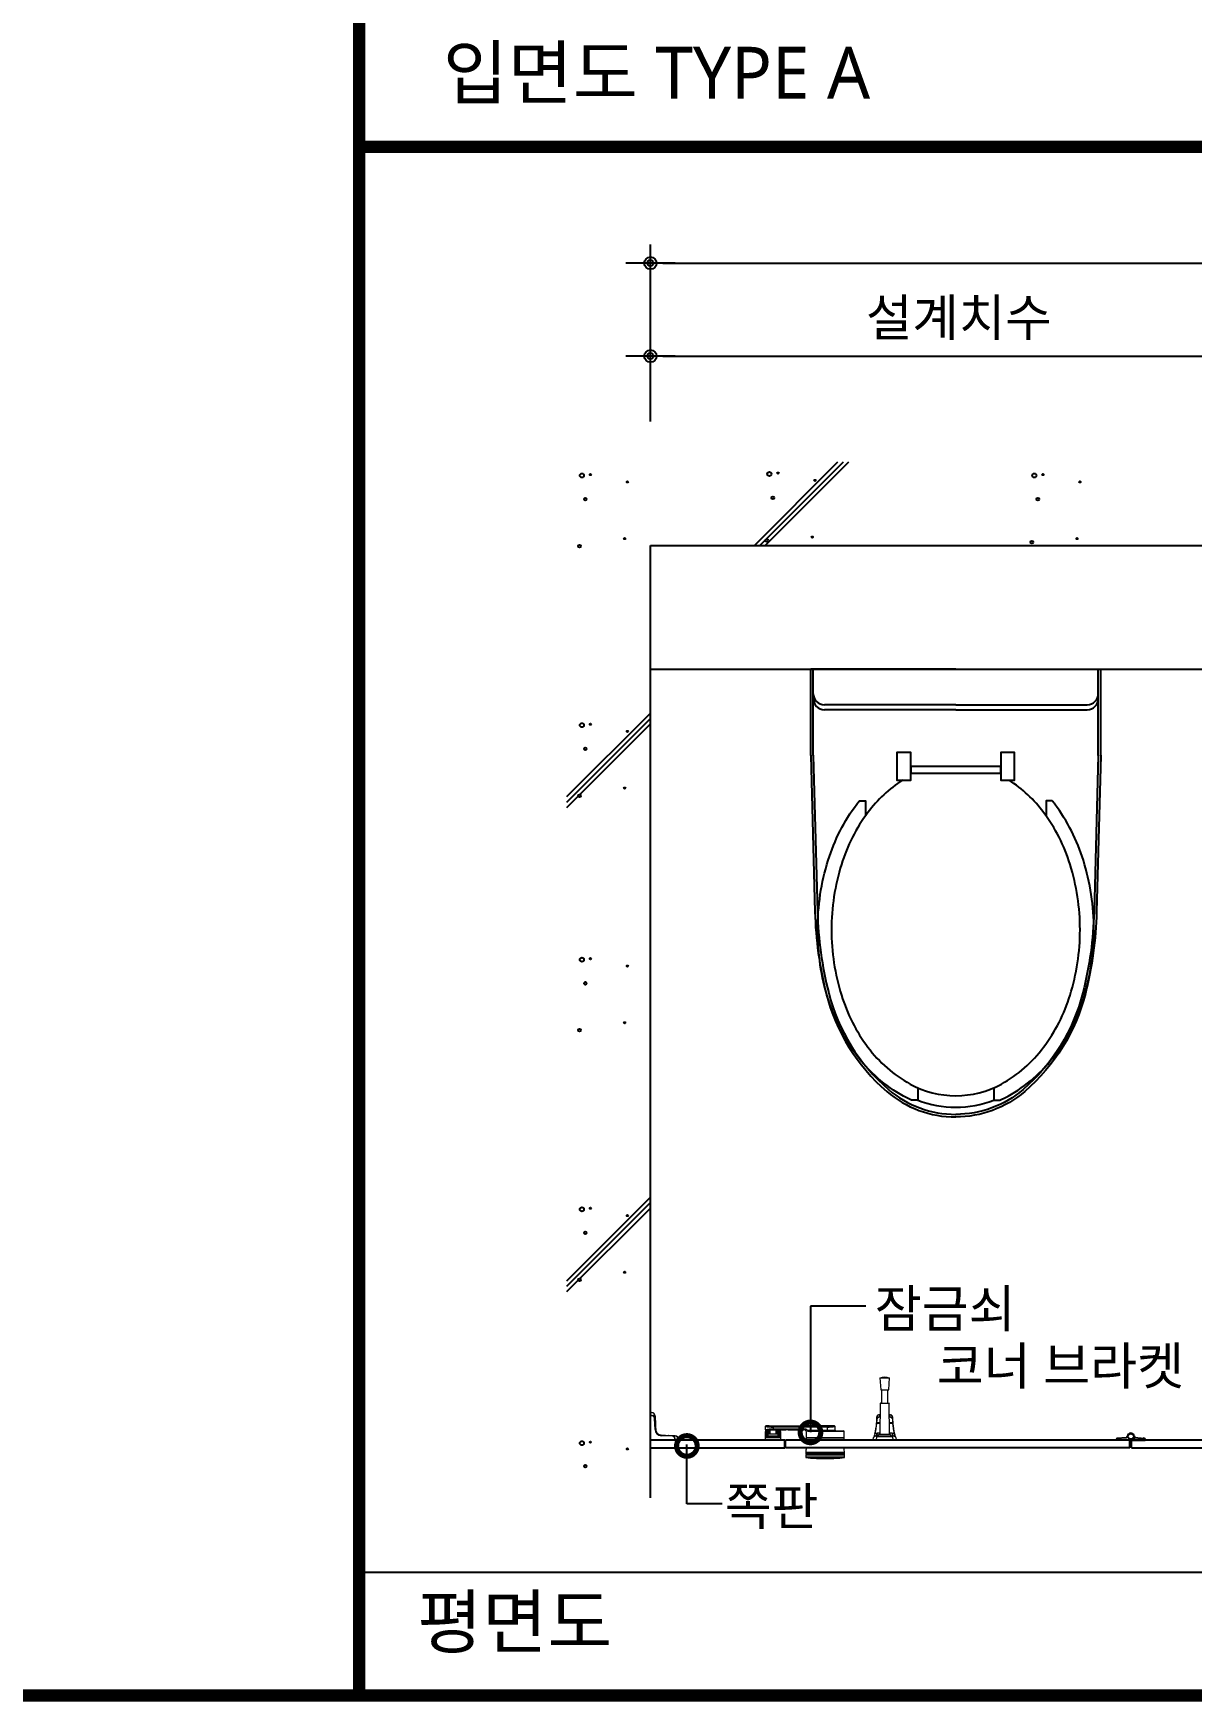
# Model space of a CAD drawing. Extents: x -256 to 8104, y -176 to 5714.
# Drawn here: x 2220 to 3159, y 2764 to 4116 of the extents above; entities that cross this region are included whole.
import ezdxf
from ezdxf.enums import TextEntityAlignment as Align

# ---------------------------------------------------------------- set-up
doc = ezdxf.new("R2010")
doc.units = 0
doc.header["$LTSCALE"] = 30
doc.layers.get('0').update_dxf_attribs({"linetype": 'CONTINUOUS'})
doc.layers.get('DEFPOINTS').update_dxf_attribs({"linetype": 'CONTINUOUS'})
for name, color, linetype in [('0_toilet', 6, 'CONTINUOUS'), ('DIM', 7, 'CONTINUOUS'), ('HAT', 8, 'CONTINUOUS'), ('TIT', 3, 'CONTINUOUS'), ('경첩', 4, 'CONTINUOUS'), ('문자', 3, 'CONTINUOUS'), ('부자재', 4, 'CONTINUOUS'), ('옷걸이', 4, 'CONTINUOUS'), ('잠금쇠(회전형)', 4, 'CONTINUOUS'), ('치수', 1, 'CONTINUOUS'), ('해치', 8, 'CONTINUOUS')]:
    doc.layers.add(name, color=color, linetype=linetype)
doc.styles.add('돋움', font='malgun.ttf')
doc.dimstyles.new('10', dxfattribs={"dimscale": 10, "dimtxt": 3, "dimasz": 1, "dimexe": 1.5, "dimexo": 2, "dimgap": 1, "dimtad": 1, "dimdec": 0, "dimlunit": 6, "dimtxsty": '돋움', "dimblk": 'DIMDOT', "dimcen": -1, "dimdle": 1.5, "dimclrt": 3, "dimazin": 3, "dimtfac": 1, "dimtdec": 0, "dimtix": 1, "dimtmove": 2, "dimatfit": 3, "dimldrblk": 'DIMDOT', "dimarcsym": 0})

# ---------------------------------------------------------------- blocks, each defined once
blk = doc.blocks.new('_DOTSMALL')
at = {"color": 0, "linetype": 'ByBlock', "const_width": 0.5}
blk.add_lwpolyline([(-0.0625, 0, 1), (0.0625, 0, 1)], format="xyb", close=True, dxfattribs=at)
blk = doc.blocks.new('A$C63EC304E')
at = {"layer": '치수', "color": 1, "xscale": 2.5, "yscale": 2.5, "zscale": 2.5, "rotation": 234.3098741996962}
blk.add_blockref('_DOTSMALL', (0.31, 0.31), dxfattribs=at)
blk = doc.blocks.new('A$C2BC9653E')
at = {"layer": '치수', "xscale": 0.3333333333333333, "yscale": 0.3333333333333333, "zscale": 0.3333333333333333}
blk.add_blockref('A$C63EC304E', (0, 0), dxfattribs=at)
blk = doc.blocks.new('A$C7FC71301')
at = {"layer": '치수', "rotation": 180}
blk.add_blockref('A$C2BC9653E', (0.208, 0.208), dxfattribs=at)
blk = doc.blocks.new('A$C4A20372B')
at = {"layer": '치수'}
blk.add_blockref('A$C7FC71301', (0, 0), dxfattribs=at)
blk = doc.blocks.new('A$C566469F5')
at = {"layer": '치수'}
blk.add_blockref('A$C4A20372B', (0, 0), dxfattribs=at)
blk = doc.blocks.new('A$C7E317CD4')
at = {"layer": '해치', "xscale": 2, "yscale": 2, "zscale": 2}
blk.add_blockref('A$C566469F5', (0, 0), dxfattribs=at)
blk = doc.blocks.new('A$C601D7F27')
at = {"layer": '치수'}
blk.add_blockref('A$C7E317CD4', (0, 0), dxfattribs=at)
blk = doc.blocks.new('A$C38802C08')
at = {"layer": '치수'}
blk.add_blockref('A$C601D7F27', (0, 0), dxfattribs=at)
blk = doc.blocks.new('DIMDOT')
at = {"linetype": 'Continuous'}
blk.add_line((-2, 0), (2, 0), dxfattribs=at)
for radius in [0.5, 0.25]:
    blk.add_circle((0, 0), radius, dxfattribs=at)
blk = doc.blocks.new('*D1076')
at = {"layer": 'DEFPOINTS', "color": 0}
for p in [(202541.7, -2894.3), (201041.7, -3042.7), (202541.7, -3042.7)]:
    blk.add_point(p, dxfattribs=at)
at = {"layer": 'DIM', "color": 0, "lineweight": -2, "ltscale": 10}
for p, q in [((201041.7, -3022.7), (201041.7, -2879.3)), ((202541.7, -3022.7), (202541.7, -2879.3)), ((201051.7, -2894.3), (202531.7, -2894.3))]:
    blk.add_line(p, q, dxfattribs=at)
at = {"layer": 'DIM', "color": 0, "lineweight": -2, "xscale": 10, "yscale": 10, "zscale": 10, "rotation": 180}
blk.add_blockref('DIMDOT', (201041.7, -2894.3), dxfattribs=at)
at = {"layer": 'DIM', "color": 0, "lineweight": -2, "xscale": 10, "yscale": 10, "zscale": 10}
blk.add_blockref('DIMDOT', (202541.7, -2894.3), dxfattribs=at)
at = {"layer": 'DIM', "color": 3, "insert": (201791.7, -2864.6), "char_height": 30, "attachment_point": 5, "style": '돋움'}
blk.add_mtext('설계치수', dxfattribs=at)
blk = doc.blocks.new('*D1078')
at = {"layer": 'DEFPOINTS', "color": 0}
for p in [(201541.7, -2969.6), (201041.7, -3042.7), (201541.7, -3042.7)]:
    blk.add_point(p, dxfattribs=at)
at = {"layer": 'DIM', "color": 0, "lineweight": -2, "ltscale": 10}
for p, q in [((201041.7, -3022.7), (201041.7, -2954.6)), ((201541.7, -3022.7), (201541.7, -2954.6)), ((201051.7, -2969.6), (201531.7, -2969.6))]:
    blk.add_line(p, q, dxfattribs=at)
at = {"layer": 'DIM', "color": 0, "lineweight": -2, "xscale": 10, "yscale": 10, "zscale": 10, "rotation": 180}
blk.add_blockref('DIMDOT', (201041.7, -2969.6), dxfattribs=at)
at = {"layer": 'DIM', "color": 0, "lineweight": -2, "xscale": 10, "yscale": 10, "zscale": 10}
blk.add_blockref('DIMDOT', (201541.7, -2969.6), dxfattribs=at)
at = {"layer": 'DIM', "color": 3, "insert": (201291.7, -2940), "char_height": 30, "attachment_point": 5, "style": '돋움'}
blk.add_mtext('설계치수', dxfattribs=at)
blk = doc.blocks.new('A$C10E41893')
at = {"layer": '부자재'}
for p, q in [((6.5, 0), (6.5, 196)), ((123.3, 196), (6.5, 196)), ((123.3, 192.5), (6.5, 192.5)), ((54.8, 0), (54.8, 177.5)), ((61.4, 0), (61.4, 177.5)), ((6.5, 0), (6.5, -196)), ((54.8, 0), (54.8, -177.5)), ((61.4, 0), (61.4, -177.5)), ((123.3, -192.5), (6.5, -192.5)), ((123.3, -196), (6.5, -196))]:
    blk.add_line(p, q, dxfattribs=at)
for points in [[(122.7, 196, -0.012538), (123.3, 196), (334.6, 190.3, -0.055395), (444.7, 175.1, -0.154276), (576.9, 93.3, -0.179504), (611.5, 0, -0.179504)], [(122.8, 192.5, -0.012538), (123.2, 192.5), (334.5, 186.8, -0.055395), (443.8, 171.7, -0.154276), (574.3, 91, -0.179504), (608, 0, -0.179504)], [(572, 51.4), (588.8, 51.4), (588.8, 59.6, 0.021185), (583.3, 70.7, 0.106084), (528.4, 133.7, 0.085733), (452.6, 172.4, 0.075373), (358.7, 186.6, 0.075373), (264.8, 172.4, 0.085733), (189, 133.7, 0.007337), (184.4, 130.1), (184.4, 122), (204.7, 122)], [(156.7, -72, 0.089162), (200.2, -118.7, 0.085733), (270.3, -154.5, 0.075373), (358.7, -167.9, 0.075373), (447.1, -154.5, 0.085733), (517.2, -118.7, 0.106084), (567, -61.6, 0.126931), (582.8, 0, 0.126931), (567, 61.6, 0.106084), (517.2, 118.7, 0.085733), (447.1, 154.5, 0.075373), (358.7, 167.9, 0.075373), (270.3, 154.5, 0.085733), (200.2, 118.7, 0.089162), (156.7, 72)], [(588.8, -51.4, 0.090214), (598.2, 0, 0.090214), (588.8, 51.4, 0.106084)], [(122.7, -196, 0.012538), (123.3, -196), (334.6, -190.3, 0.055395), (444.7, -175.1, 0.154276), (576.9, -93.3, 0.179504), (611.5, 0, 0.179504)], [(122.8, -192.5, 0.012538), (123.2, -192.5), (334.5, -186.8, 0.055395), (443.8, -171.7, 0.154276), (574.3, -91, 0.179504), (608, 0, 0.179504)], [(572, -51.4), (588.8, -51.4), (588.8, -59.6, -0.021185), (583.3, -70.7, -0.106084), (528.4, -133.7, -0.085733), (452.6, -172.4, -0.075373), (358.7, -186.6, -0.075373), (264.8, -172.4, -0.085733), (189, -133.7, -0.007337), (184.4, -130.1), (184.4, -122), (204.7, -122)]]:
    blk.add_lwpolyline(points, format="xyb", dxfattribs=at)
blk.add_lwpolyline([(138, -60.8), (119.3, -60.8), (119.3, -79.5), (156.7, -79.5), (156.7, -60.8), (138, -60.8), (147.3, -60.8), (147.3, 60.8), (138, 60.8), (156.7, 60.8), (156.7, 79.5), (119.3, 79.5), (119.3, 60.8), (138, 60.8), (138, -60.8), (119.3, -60.8)], dxfattribs=at)
for centre, start, end in [((39.8, 177.5), 0, 90), ((46.4, 177.5), 0, 90), ((39.8, -177.5), 270, 0), ((46.4, -177.5), 270, 0)]:
    blk.add_arc(centre, 15, start, end, dxfattribs=at)
blk = doc.blocks.new('AURA_40', base_point=(198321.5, -6824.2))
for p, q in [((201041.7, -3894.9), (201041.7, -3123.2)), ((201041.7, -3123.2), (202541.7, -3123.2)), ((201041.7, -3223.2), (202541.7, -3223.2))]:
    blk.add_line(p, q)
at = {"color": 8}
blk.add_line((200805.6, -3955), (202768.2, -3955), dxfattribs=at)
at = {"color": 8, "const_width": 10}
for points in [[(200805.6, -4055), (200805.6, -1285.8)], [(200805.6, -2800.1), (204153.5, -2800.1)], [(198368.9, -4055), (204153.5, -4055)]]:
    blk.add_lwpolyline(points, dxfattribs=at)
at = {"layer": '0_toilet'}
for p, q in [((201150.6, -3848.2), (201041.7, -3848.2)), ((201150.6, -3854.2), (201150.6, -3848.2)), ((201430.2, -3848.2), (201151.3, -3848.2)), ((201151.3, -3854.2), (201151.3, -3848.2)), ((201430.2, -3854.2), (201430.2, -3848.2)), ((201655.6, -3848.2), (201431.7, -3848.2)), ((201431.7, -3854.2), (201431.7, -3848.2)), ((201041.7, -3854.2), (201150.6, -3854.2)), ((201430.2, -3854.2), (201151.3, -3854.2)), ((201431.7, -3854.2), (201655.6, -3854.2))]:
    blk.add_line(p, q, dxfattribs=at)
at = {"layer": '경첩', "color": 4, "linetype": 'Continuous', "lineweight": 15}
for p, q in [((201041.7, -3825.7), (201042.9, -3825.7)), ((201041.7, -3825.9), (201041.7, -3825.7)), ((201042.9, -3825.9), (201042.9, -3825.7)), ((201041.7, -3828.1), (201041.7, -3825.9)), ((201042.9, -3825.9), (201041.7, -3825.9)), ((201043, -3828.1), (201041.7, -3828.1)), ((201041.7, -3828.2), (201043, -3828.2)), ((201041.7, -3828.4), (201041.7, -3828.2)), ((201043, -3828.4), (201041.7, -3828.4)), ((201041.7, -3828.4), (201041.7, -3846.7)), ((201043, -3828.2), (201043, -3828.1)), ((201043, -3828.2), (201043, -3828.4)), ((201045, -3829.4), (201045, -3827.9)), ((201045.5, -3839.4), (201045.1, -3830.4)), ((201045.2, -3827.9), (201045.3, -3830.4)), ((201045.4, -3828.4), (201045.2, -3828.6)), ((201045.5, -3829), (201045.3, -3829.3)), ((201045.3, -3830.4), (201045.7, -3839.4)), ((201045.6, -3831.7), (201045.4, -3832)), ((201045.7, -3832.4), (201045.4, -3832.6)), ((201045.7, -3832.7), (201045.4, -3833)), ((201045.5, -3829), (201045.6, -3831.7)), ((201045.7, -3833.4), (201045.5, -3833.6)), ((201045.7, -3833.7), (201045.5, -3834)), ((201045.9, -3836.6), (201045.6, -3836.8)), ((201045.9, -3836.6), (201045.6, -3836.9)), ((201045.9, -3837), (201045.6, -3837.3)), ((201045.7, -3832.7), (201045.7, -3833.4)), ((201045.7, -3833.7), (201045.9, -3836.6)), ((201045.9, -3837.3), (201045.7, -3837.5)), ((201045.9, -3838.2), (201045.7, -3838.4)), ((201045.9, -3838.3), (201045.7, -3838.5)), ((201046, -3838.6), (201045.7, -3838.9)), ((201046, -3838.7), (201045.7, -3839)), ((201045.9, -3836.6), (201045.9, -3837)), ((201045.9, -3837.3), (201045.9, -3838.2)), ((201045.9, -3838.2), (201045.9, -3838.3)), ((201045.9, -3838.3), (201046, -3838.6)), ((201046, -3838.6), (201046, -3838.7)), ((201046, -3838.7), (201046, -3839.4)), ((201043.2, -3848.2), (201061.5, -3848.2)), ((201046, -3839.6), (201045.8, -3839.9)), ((201046, -3839.9), (201045.8, -3840.1)), ((201045.9, -3840.5), (201046.1, -3840.2)), ((201046.1, -3840.2), (201045.9, -3840.4)), ((201046.3, -3840.8), (201046.1, -3841)), ((201046.4, -3841.2), (201046.2, -3841.4)), ((201046.5, -3841.4), (201046.4, -3841.6)), ((201046.8, -3841.8), (201046.6, -3842)), ((201047, -3842), (201046.8, -3842.2)), ((201048.1, -3843.1), (201047.9, -3843.3)), ((201048.3, -3843.2), (201048.1, -3843.4)), ((201048.7, -3843.5), (201048.5, -3843.7)), ((201049, -3843.6), (201048.8, -3843.8)), ((201049.5, -3843.7), (201049.3, -3843.9)), ((201050.8, -3843.9), (201050.5, -3844.2)), ((201050.5, -3843.9), (201050.8, -3843.9)), ((201050.5, -3844.2), (201059.5, -3844.6)), ((201059.5, -3844.8), (201050.5, -3844.4)), ((201050.8, -3843.9), (201052.1, -3844)), ((201052.1, -3844), (201051.9, -3844.2)), ((201052.8, -3844), (201052.5, -3844.2)), ((201053.1, -3844), (201052.9, -3844.3)), ((201053.8, -3844.1), (201053.6, -3844.3)), ((201053.8, -3844.1), (201056.5, -3844.2)), ((201056.5, -3844.2), (201056.3, -3844.4)), ((201057.2, -3844.2), (201056.9, -3844.5)), ((201057.5, -3844.2), (201057.3, -3844.5)), ((201058.2, -3844.3), (201057.9, -3844.5)), ((201058.2, -3844.3), (201061.4, -3844.4)), ((201059.5, -3844.6), (201062, -3844.7)), ((201062, -3844.9), (201060.5, -3844.9)), ((201061.5, -3844.5), (201061.3, -3844.7)), ((201061.5, -3844.5), (201061.4, -3844.4)), ((201061.5, -3848.2), (201061.5, -3846.9)), ((201061.7, -3846.9), (201061.5, -3846.9)), ((201061.7, -3848.2), (201061.5, -3848.2)), ((201061.8, -3846.9), (201061.7, -3846.9)), ((201061.7, -3846.9), (201061.7, -3848.2)), ((201061.8, -3848.2), (201061.8, -3846.9)), ((201064, -3848.2), (201061.8, -3848.2)), ((201064, -3848.2), (201064, -3847)), ((201064, -3847), (201064.2, -3847)), ((201064.2, -3848.2), (201064, -3848.2)), ((201064.2, -3847), (201064.2, -3848.2))]:
    blk.add_line(p, q, dxfattribs=at)
at = {"layer": '경첩', "color": 4, "linetype": 'Continuous', "lineweight": 15, "flags": 128}
for points in [[(201045, -3827.9), (201045, -3827.9), (201045, -3827.9), (201045.1, -3827.9), (201045.1, -3827.9), (201045.2, -3827.9), (201045.2, -3827.9), (201045.2, -3827.9), (201045.2, -3827.9)], [(201045.3, -3830.4), (201045.3, -3830.4), (201045.3, -3830.4), (201045.3, -3830.4), (201045.2, -3830.4), (201045.2, -3830.4), (201045.2, -3830.4), (201045.1, -3830.4), (201045.1, -3830.4)], [(201045.5, -3828.5), (201045.5, -3828.5), (201045.4, -3828.5), (201045.4, -3828.5), (201045.4, -3828.4), (201045.4, -3828.4), (201045.4, -3828.4), (201045.4, -3828.4), (201045.4, -3828.4)], [(201045.5, -3828.5), (201045.5, -3828.6), (201045.5, -3828.7), (201045.5, -3828.9), (201045.5, -3829)], [(201045.6, -3831.7), (201045.6, -3831.8), (201045.6, -3832), (201045.6, -3832.1), (201045.7, -3832.2), (201045.7, -3832.3), (201045.7, -3832.3), (201045.7, -3832.4), (201045.7, -3832.4)], [(201045.9, -3836.6), (201045.9, -3836.6), (201045.9, -3836.6)], [(201045.9, -3837), (201045.9, -3837.1), (201045.9, -3837.2), (201045.9, -3837.3)], [(201045.7, -3839.4), (201045.7, -3839.4), (201045.7, -3839.4), (201045.7, -3839.4), (201045.7, -3839.4), (201045.6, -3839.4), (201045.6, -3839.4), (201045.5, -3839.4), (201045.5, -3839.4)], [(201046, -3839.6), (201046, -3839.8), (201046, -3839.9)], [(201046.1, -3840.2), (201046.1, -3840.2), (201046.1, -3840.2)], [(201050.5, -3844.2), (201050.5, -3844.2), (201050.5, -3844.2), (201050.5, -3844.2), (201050.5, -3844.2), (201050.5, -3844.3), (201050.5, -3844.3), (201050.5, -3844.4), (201050.5, -3844.4)], [(201052.1, -3844), (201052.2, -3844), (201052.4, -3844), (201052.5, -3844), (201052.6, -3844), (201052.7, -3844), (201052.7, -3844), (201052.8, -3844), (201052.8, -3844)], [(201053.1, -3844), (201053.1, -3844), (201053.2, -3844), (201053.2, -3844), (201053.3, -3844), (201053.4, -3844), (201053.5, -3844), (201053.7, -3844.1), (201053.8, -3844.1)], [(201056.5, -3844.2), (201056.6, -3844.2), (201056.7, -3844.2), (201056.8, -3844.2), (201056.9, -3844.2), (201057, -3844.2), (201057.1, -3844.2), (201057.1, -3844.2), (201057.2, -3844.2), (201057.2, -3844.2)], [(201057.5, -3844.2), (201057.5, -3844.2), (201057.6, -3844.2), (201057.6, -3844.2), (201057.7, -3844.2), (201057.8, -3844.2), (201057.9, -3844.3), (201058.1, -3844.3), (201058.2, -3844.3)], [(201059.5, -3844.6), (201059.5, -3844.6), (201059.5, -3844.6), (201059.5, -3844.6), (201059.5, -3844.6), (201059.5, -3844.7), (201059.5, -3844.7), (201059.5, -3844.8), (201059.5, -3844.8)], [(201062, -3844.9), (201062, -3844.9), (201062, -3844.8), (201062, -3844.8), (201062, -3844.8), (201062, -3844.7), (201062, -3844.7), (201062, -3844.7), (201062, -3844.7)]]:
    blk.add_lwpolyline(points, dxfattribs=at)
at = {"layer": '경첩', "color": 4, "linetype": 'Continuous', "lineweight": 15}
for centre, radius, start, end in [((201042.9, -3828), 2.35, 2.6983, 90), ((201042.9, -3828), 2.1, 2.6983, 90), ((201043, -3830.5), 2.35, 2.6983, 90), ((201043, -3830.5), 2.1, 2.6983, 90), ((201043.2, -3846.7), 1.5, 180, 270), ((201050.7, -3839.2), 5.25, 182.6983, 267.3017), ((201050.7, -3839.2), 5, 182.6983, 267.3017), ((201050.7, -3839.2), 4.75, 182.6983, 185.9088), ((201050.7, -3839.2), 4.75, 188.6056, 193.1623), ((201050.7, -3839.2), 4.75, 193.2431, 199.766), ((201050.7, -3839.2), 4.75, 199.766, 204.9948), ((201050.7, -3839.2), 4.75, 208.1736, 214.3849), ((201050.7, -3839.2), 4.75, 214.3855, 217.4388), ((201050.7, -3839.2), 4.75, 217.4392, 235.6151), ((201050.7, -3839.2), 4.75, 235.6142, 238.7009), ((201050.7, -3839.2), 4.75, 238.7002, 245.0052), ((201050.7, -3839.2), 4.75, 248.2494, 255.0002), ((201050.7, -3839.2), 4.75, 255, 267.3017), ((201059.4, -3846.9), 2.35, 0, 87.3017), ((201059.4, -3846.9), 2.1, 0, 87.3017), ((201061.9, -3847), 2.35, 0, 87.3017), ((201061.9, -3847), 2.1, 0, 87.3017)]:
    blk.add_arc(centre, radius, start, end, dxfattribs=at)
at = {"layer": '부자재'}
for p, q in [((201419.5, -3847.3), (201419.5, -3848.2)), ((201430.2, -3848.2), (201419.5, -3848.2)), ((201427.3, -3846.1), (201420.1, -3846.6)), ((201420.8, -3847.1), (201420.8, -3848.2)), ((201431, -3847.6), (201431, -3848.4)), ((201431.2, -3848.4), (201431, -3848.4)), ((201431.2, -3847.6), (201431.2, -3848.4)), ((201431.7, -3848.1), (201431.7, -3848.2)), ((201431.7, -3848.2), (201442.7, -3848.2)), ((201434, -3846), (201442.1, -3846.6)), ((201441.4, -3847.1), (201441.4, -3848.2)), ((201442.7, -3847.3), (201442.7, -3848.2))]:
    blk.add_line(p, q, dxfattribs=at)
at = {"layer": '부자재', "color": 1}
blk.add_circle((201431.1, -3845), 2.34, dxfattribs=at)
at = {"layer": '부자재'}
for centre, radius, start, end in [((201420.2, -3847.3), 0.7, 101.7765, 181.6712), ((201421.6, -3847.3), 0.884, 113.4077, 164.5497), ((201427.2, -3844.8), 1.29, 272.9231, 352.4724), ((201431.1, -3845), 2.62, 270, 180), ((201431.5, -3849.2), 1.65, 102.5267, 141.5475), ((201430.8, -3849.2), 1.65, 43.1003, 77.4733), ((201431.2, -3845.3), 2.86, 280.084, 345.9792), ((201435, -3844.8), 1.29, 187.5276, 267.0769), ((201440.6, -3847.3), 0.884, 15.4503, 67.3004), ((201442, -3847.3), 0.7, 358.3288, 78.2235)]:
    blk.add_arc(centre, radius, start, end, dxfattribs=at)
at = {"layer": '옷걸이', "lineweight": 15}
for p, q in [((201227.6, -3797.7), (201228.4, -3807.2)), ((201227.6, -3797.7), (201235.6, -3797.7)), ((201234.9, -3807.2), (201235.6, -3797.7)), ((201228.4, -3807.2), (201234.9, -3807.2)), ((201229.1, -3807.2), (201229.1, -3818.1)), ((201234.1, -3818.1), (201234.1, -3807.2)), ((201227.9, -3818.3), (201227.6, -3843.6)), ((201235.3, -3818.3), (201227.9, -3818.3)), ((201228.1, -3818.1), (201231.6, -3818.1)), ((201231.6, -3818.1), (201235.1, -3818.1)), ((201235.6, -3843.6), (201235.3, -3818.3)), ((201225.3, -3833.8), (201227.7, -3833.8)), ((201227.7, -3834.6), (201225.3, -3834.6)), ((201227.8, -3827.5), (201227.7, -3827.5)), ((201227.7, -3827.5), (201227.7, -3827.6)), ((201227.8, -3827.6), (201227.7, -3827.6)), ((201227.7, -3829.1), (201227.7, -3829.4)), ((201227.7, -3829.1), (201227.8, -3829.1)), ((201227.8, -3829.4), (201227.7, -3829.4)), ((201235.5, -3827.5), (201235.4, -3827.5)), ((201235.5, -3827.6), (201235.4, -3827.6)), ((201235.4, -3829.1), (201235.5, -3829.1)), ((201235.5, -3829.4), (201235.4, -3829.4)), ((201235.5, -3827.5), (201235.5, -3827.6)), ((201235.5, -3829.1), (201235.5, -3829.4)), ((201235.5, -3833.8), (201237.9, -3833.8)), ((201237.9, -3834.6), (201235.5, -3834.6)), ((201222.1, -3848.1), (201222.9, -3845.5)), ((201224.5, -3848.1), (201222.1, -3848.1)), ((201222.9, -3845.5), (201222.9, -3845.5)), ((201222.9, -3845.5), (201222.9, -3845.5)), ((201223.9, -3844.7), (201223.8, -3844.8)), ((201225.3, -3842.7), (201223.9, -3842.7)), ((201225.3, -3842.7), (201223.9, -3842.7)), ((201223.9, -3844.8), (201223.9, -3844.8)), ((201239.3, -3844.8), (201223.9, -3844.8)), ((201225.3, -3845.5), (201224.5, -3848.1)), ((201238.7, -3848.1), (201224.5, -3848.1)), ((201225.3, -3843.2), (201225.3, -3842.7)), ((201225.3, -3845.5), (201225.3, -3844.9)), ((201225.3, -3844.9), (201237.9, -3844.9)), ((201237.9, -3845.5), (201225.3, -3845.5)), ((201236.4, -3843.6), (201226.8, -3843.6)), ((201239.3, -3842.7), (201237.9, -3842.7)), ((201237.9, -3842.7), (201237.9, -3843.2)), ((201239.3, -3842.7), (201237.9, -3842.7)), ((201237.9, -3845.5), (201237.9, -3844.9)), ((201238.7, -3848.1), (201237.9, -3845.5)), ((201241.1, -3848.1), (201238.7, -3848.1)), ((201239.4, -3844.8), (201239.3, -3844.7)), ((201239.4, -3844.8), (201239.3, -3844.7)), ((201239.3, -3844.8), (201239.3, -3844.8)), ((201240.3, -3845.5), (201241.1, -3848.1)), ((201240.3, -3845.5), (201240.3, -3845.5)), ((201240.3, -3845.5), (201240.3, -3845.5))]:
    blk.add_line(p, q, dxfattribs=at)
at = {"layer": '옷걸이', "lineweight": 15, "flags": 128}
for points in [[(201225, -3834.5), (201225, -3834.5), (201225, -3834.5), (201225.1, -3834.5), (201225.1, -3834.5), (201225.1, -3834.6), (201225.2, -3834.6), (201225.2, -3834.6), (201225.3, -3834.6)], [(201227.7, -3827.5), (201227.6, -3827.5), (201227.3, -3827.5), (201227, -3827.5), (201226.6, -3827.6), (201226.3, -3827.7), (201226.1, -3827.9), (201225.8, -3828), (201225.6, -3828.2), (201225.4, -3828.4), (201225.3, -3828.6), (201225.2, -3828.8), (201225.2, -3829.1), (201225.2, -3829.1)], [(201227.7, -3827.6), (201227.3, -3827.6), (201226.8, -3827.6), (201226.5, -3827.8), (201226.1, -3827.9), (201225.8, -3828.1), (201225.6, -3828.3), (201225.4, -3828.6), (201225.2, -3828.8), (201225.2, -3829.1), (201225.2, -3829.2)], [(201225.2, -3830.7), (201225.2, -3830.4), (201225.3, -3830.2), (201225.5, -3829.9), (201225.7, -3829.7), (201226, -3829.5), (201226.4, -3829.3), (201226.7, -3829.2), (201227.1, -3829.1), (201227.7, -3829.1)], [(201227.7, -3829.4), (201227.2, -3829.5), (201226.8, -3829.5), (201226.5, -3829.7), (201226.2, -3829.8), (201225.9, -3830), (201225.7, -3830.2), (201225.6, -3830.4), (201225.5, -3830.6), (201225.4, -3830.9)], [(201238, -3829.2), (201238, -3829.2), (201238, -3828.9), (201237.9, -3828.7), (201237.8, -3828.5), (201237.7, -3828.3), (201237.5, -3828.1), (201237.3, -3827.9), (201237, -3827.8), (201236.7, -3827.7), (201236.4, -3827.6), (201236.1, -3827.5), (201235.8, -3827.5), (201235.5, -3827.5)], [(201238, -3829.2), (201238, -3828.9), (201237.9, -3828.7), (201237.7, -3828.4), (201237.5, -3828.2), (201237.2, -3828), (201236.9, -3827.8), (201236.5, -3827.7), (201236.1, -3827.6), (201235.6, -3827.6), (201235.5, -3827.6)], [(201235.5, -3829.1), (201235.9, -3829.1), (201236.3, -3829.2), (201236.7, -3829.3), (201237.1, -3829.4), (201237.4, -3829.6), (201237.6, -3829.8), (201237.8, -3830.1), (201238, -3830.3), (201238, -3830.7)], [(201237.8, -3830.9), (201237.7, -3830.6), (201237.6, -3830.3), (201237.4, -3830.1), (201237.2, -3829.9), (201236.9, -3829.8), (201236.6, -3829.6), (201236.3, -3829.5), (201235.9, -3829.5), (201235.5, -3829.4)], [(201238.2, -3834.5), (201238.2, -3834.5), (201238.2, -3834.5), (201238.1, -3834.5), (201238.1, -3834.5), (201238.1, -3834.6), (201238, -3834.6), (201238, -3834.6), (201237.9, -3834.6)], [(201223.7, -3842.9), (201223.7, -3842.9), (201223.7, -3842.9)], [(201223.9, -3844.7), (201223.8, -3844.8), (201223.8, -3844.8)], [(201223.9, -3842.7), (201223.9, -3842.7), (201223.9, -3842.7)], [(201223.9, -3844.7), (201223.9, -3844.8), (201223.9, -3844.8)], [(201223.9, -3844.7), (201223.9, -3844.7), (201223.9, -3844.7)], [(201226.1, -3844.8), (201225.7, -3844.8), (201225.4, -3844.8), (201225.4, -3844.7), (201225.5, -3844.7), (201225.8, -3844.7), (201225.9, -3844.6)], [(201227.6, -3842.3), (201227, -3842.3), (201225.8, -3842.4)], [(201237.4, -3842.4), (201235.9, -3842.3), (201235.6, -3842.3)], [(201237.3, -3844.6), (201237.6, -3844.7), (201237.8, -3844.7), (201237.8, -3844.7), (201237.6, -3844.8), (201237.3, -3844.8), (201236.9, -3844.8)], [(201239.3, -3844.8), (201239.3, -3844.8), (201239.3, -3844.7)], [(201239.3, -3844.7), (201239.3, -3844.7), (201239.3, -3844.7)]]:
    blk.add_lwpolyline(points, dxfattribs=at)
at = {"layer": '옷걸이', "lineweight": 15}
for centre, radius, start, end in [((201231.6, -3808), 11, 68.7607, 111.2393), ((201228.1, -3818.3), 0.25, 90, 179.5), ((201235.1, -3818.3), 0.25, 0.5, 90), ((201172.4, -3830.3), 52.8, 346.2317, 355.4136), ((201172.4, -3830.3), 53, 346.5097, 355.4136), ((201172.4, -3830.3), 52.8, 355.4136, 356.451), ((201172.4, -3830.3), 52.8, 356.4511, 359.6096), ((201225.3, -3833.6), 0.23, 185.4574, 275.1888), ((201172.4, -3830.3), 52.8, 359.6096, 1.2369), ((201225.4, -3830.7), 0.227, 188.2087, 276.392), ((201172.4, -3830.5), 53, 356.4511, 359.6096), ((201191.4, -3831.2), 34.1, 354.2736, 355.5668), ((201172.4, -3828.7), 55.3, 359.6189, 1.2073), ((201290.8, -3828.7), 55.3, 178.7927, 180.3811), ((201237.8, -3830.7), 0.227, 263.608, 351.7913), ((201290.8, -3830.5), 53, 180.3904, 183.5489), ((201237.9, -3833.6), 0.23, 264.8112, 354.5426), ((201271.8, -3831.2), 34.1, 184.4333, 185.7264), ((201290.8, -3830.3), 53, 184.5864, 193.4903), ((201290.8, -3830.3), 52.8, 178.7631, 180.3904), ((201290.8, -3830.3), 52.8, 180.3904, 183.5489), ((201290.8, -3830.3), 52.8, 183.5489, 184.5865), ((201290.8, -3830.3), 52.8, 184.5864, 193.7683), ((201223.9, -3845.8), 1, 89.9937, 161.8081), ((201224, -3845.9), 1.17, 101.397, 160.6752), ((201173.7, -3830.7), 51.5, 343.2376, 346.2577), ((201174.1, -3830.5), 51.3, 343.5226, 346.2377), ((201223.9, -3842.9), 0.25, 90.2728, 166.2395), ((201223.9, -3843), 0.247, 89.2585, 165.9158), ((201223.4, -3842.6), 2.24, 284.8265, 3.5932), ((201223.5, -3843), 1.81, 282.0607, 352.5143), ((201225.6, -3842.7), 0.248, 89.5881, 179.723), ((201225.7, -3842.8), 0.376, 79.9393, 150.5456), ((201225.7, -3842.7), 0.307, 84.7786, 118.9817), ((201225.4, -3843.3), 1.43, 284.1057, 346.9245), ((201231.7, -3443.7), 401.1, 269.1968, 270.7316), ((201237.8, -3843.3), 1.44, 193.1186, 255.9655), ((201237.5, -3842.8), 0.4, 32.0092, 97.8083), ((201237.5, -3842.7), 0.271, 58.6344, 97.6053), ((201239.8, -3842.6), 2.24, 176.3909, 255.1894), ((201237.6, -3842.7), 0.248, 0.277, 90.4119), ((201239.7, -3843), 1.8, 186.7864, 258.2605), ((201239.3, -3842.9), 0.25, 13.7617, 89.4531), ((201239.3, -3843), 0.247, 14.0842, 90.7415), ((201289, -3830.5), 51.2, 193.7584, 196.469), ((201239.3, -3845.8), 1, 18.1919, 90.0063), ((201239.2, -3845.9), 1.16, 19.2937, 79.3942), ((201289.8, -3830.6), 51.7, 193.7493, 196.7564)]:
    blk.add_arc(centre, radius, start, end, dxfattribs=at)
at = {"layer": '잠금쇠(회전형)', "linetype": 'Continuous', "lineweight": 15}
for p, q in [((201134.8, -3837.1), (201134.8, -3839.6)), ((201137.2, -3836.6), (201135.3, -3836.6)), ((201163.6, -3836.8), (201141.1, -3836.8)), ((201163.6, -3836.8), (201141.1, -3836.8)), ((201141.1, -3836.8), (201141.1, -3836.8)), ((201141.1, -3837), (201185.1, -3837)), ((201141.1, -3837.5), (201141.1, -3837)), ((201141.1, -3837.5), (201141.1, -3839.1)), ((201185.1, -3837.5), (201141.1, -3837.5)), ((201167.5, -3839.1), (201141.1, -3839.1)), ((201163.6, -3836.8), (201163.6, -3836.8)), ((201190.8, -3836.6), (201167.5, -3836.6)), ((201185.1, -3837), (201185.1, -3837.5)), ((201185.1, -3840.1), (201185.1, -3837.5)), ((201191.3, -3840.1), (201191.3, -3837.1)), ((201134.8, -3839.6), (201138.1, -3839.6)), ((201134.8, -3841.2), (201134.8, -3848.2)), ((201135.2, -3841.2), (201134.8, -3841.2)), ((201134.8, -3848.2), (201147.3, -3848.2)), ((201135.2, -3846.2), (201135.2, -3841.2)), ((201135.2, -3841.2), (201135.7, -3841.2)), ((201146.9, -3846.2), (201135.2, -3846.2)), ((201135.3, -3840.7), (201135.7, -3840.7)), ((201135.7, -3841.2), (201135.7, -3840.7)), ((201135.7, -3840.7), (201137.6, -3840.7)), ((201135.7, -3841.2), (201135.7, -3845.7)), ((201137.6, -3841.2), (201135.7, -3841.2)), ((201135.7, -3845.7), (201135.8, -3845.7)), ((201135.8, -3841.7), (201137.6, -3841.7)), ((201135.8, -3845.7), (201135.8, -3841.7)), ((201136.3, -3842.2), (201135.8, -3841.7)), ((201135.8, -3845.7), (201135.9, -3845.7)), ((201135.9, -3845.7), (201146.3, -3845.7)), ((201136.3, -3842.2), (201136.3, -3845.7)), ((201137.6, -3842.2), (201136.3, -3842.2)), ((201136.8, -3843.2), (201136.8, -3844.7)), ((201144, -3843.2), (201136.8, -3843.2)), ((201136.8, -3844.7), (201144, -3844.7)), ((201137.1, -3842.9), (201143.8, -3842.9)), ((201143.8, -3844.9), (201137.1, -3844.9)), ((201137.6, -3841.2), (201137.6, -3840.7)), ((201137.6, -3840.7), (201138.6, -3840.7)), ((201137.6, -3841.7), (201137.6, -3841.2)), ((201138.1, -3841.2), (201137.6, -3841.2)), ((201137.6, -3841.7), (201137.6, -3842.2)), ((201137.6, -3841.7), (201138.1, -3841.7)), ((201138.6, -3842.2), (201137.6, -3842.2)), ((201138.1, -3839.6), (201138.1, -3839.6)), ((201138.1, -3841.2), (201138.1, -3841.7)), ((201138.6, -3841.2), (201138.1, -3841.2)), ((201138.1, -3841.7), (201138.6, -3841.7)), ((201138.6, -3840.1), (201138.6, -3842.9)), ((201143.6, -3842.9), (201143.6, -3840.1)), ((201143.6, -3840.7), (201144.6, -3840.7)), ((201144.1, -3841.2), (201143.6, -3841.2)), ((201143.6, -3841.7), (201144.1, -3841.7)), ((201144.6, -3842.2), (201143.6, -3842.2)), ((201143.8, -3842.9), (201145.1, -3842.9)), ((201145.1, -3844.9), (201143.8, -3844.9)), ((201145.3, -3843.2), (201144, -3843.2)), ((201144, -3844.7), (201145.3, -3844.7)), ((201144.1, -3839.6), (201151.4, -3839.6)), ((201144.6, -3841.2), (201144.1, -3841.2)), ((201144.1, -3841.7), (201144.1, -3841.2)), ((201144.1, -3841.7), (201144.6, -3841.7)), ((201144.6, -3840.7), (201144.6, -3841.2)), ((201144.6, -3840.7), (201146.5, -3840.7)), ((201146.5, -3841.2), (201144.6, -3841.2)), ((201144.6, -3841.2), (201144.6, -3841.7)), ((201144.6, -3841.7), (201146.3, -3841.7)), ((201144.6, -3841.7), (201144.6, -3842.2)), ((201145.8, -3842.2), (201144.6, -3842.2)), ((201145.3, -3844.7), (201145.3, -3843.2)), ((201146.3, -3841.7), (201145.8, -3842.2)), ((201145.8, -3845.7), (201145.8, -3842.2)), ((201146.3, -3841.7), (201146.3, -3845.7)), ((201146.3, -3845.7), (201146.3, -3845.7)), ((201146.3, -3845.7), (201146.5, -3845.7)), ((201146.5, -3840.7), (201146.5, -3841.2)), ((201146.5, -3840.7), (201146.8, -3840.7)), ((201146.5, -3845.7), (201146.5, -3841.2)), ((201146.5, -3841.2), (201146.9, -3841.2)), ((201146.9, -3841.2), (201146.9, -3846.2)), ((201147.3, -3841.2), (201146.9, -3841.2)), ((201147.3, -3848.2), (201147.3, -3841.2)), ((201153.3, -3839.6), (201166.3, -3839.6)), ((201166.3, -3839.6), (201166.3, -3839.6)), ((201167.8, -3841.2), (201167.8, -3846.1)), ((201198.8, -3846.1), (201167.8, -3846.1)), ((201167.8, -3846.2), (201167.8, -3847.9)), ((201167.8, -3846.2), (201198.8, -3846.2)), ((201167.8, -3847.9), (201198.8, -3847.9)), ((201198.6, -3848.2), (201168.1, -3848.2)), ((201169.2, -3840.6), (201169.1, -3840.4)), ((201198.8, -3841.1), (201169.3, -3841.1)), ((201169.9, -3840.6), (201169.9, -3840.1)), ((201169.9, -3840.1), (201185.1, -3840.1)), ((201169.9, -3840.6), (201198.3, -3840.6)), ((201175.6, -3846.1), (201175.6, -3846.2)), ((201185.1, -3840.6), (201185.1, -3840.1)), ((201185.1, -3840.1), (201191.3, -3840.1)), ((201191.1, -3846.2), (201191.1, -3846.1)), ((201195.7, -3846.2), (201195.7, -3846.1)), ((201197.8, -3846.2), (201197.8, -3846.1)), ((201197.8, -3846.2), (201197.8, -3846.1)), ((201198.8, -3846.1), (201198.8, -3841.1)), ((201198.8, -3847.9), (201198.8, -3846.2)), ((201167.6, -3858.2), (201167.6, -3859.2)), ((201199.1, -3858.2), (201167.6, -3858.2)), ((201199.1, -3859.2), (201167.6, -3859.2)), ((201167.6, -3860.2), (201167.6, -3861.7)), ((201199.1, -3860.2), (201167.6, -3860.2)), ((201167.6, -3861.7), (201183.3, -3861.7)), ((201183.3, -3862.2), (201168, -3862.2)), ((201198.6, -3859.7), (201168.1, -3859.7)), ((201198.6, -3859.7), (201168.1, -3859.7)), ((201198.4, -3854.3), (201168.3, -3854.3)), ((201168.4, -3854.2), (201183.3, -3854.2)), ((201171.2, -3862.5), (201195.5, -3862.5)), ((201171.2, -3862.5), (201183.3, -3862.5)), ((201195.2, -3862.5), (201171.5, -3862.5)), ((201177.7, -3862.7), (201177.8, -3862.7)), ((201177.8, -3862.7), (201188.9, -3862.7)), ((201180.6, -3862.8), (201180.6, -3862.7)), ((201181.2, -3862.9), (201185.5, -3862.9)), ((201181.2, -3862.9), (201185.5, -3862.9)), ((201181.5, -3862.7), (201181.5, -3862.8)), ((201181.5, -3862.8), (201185.1, -3862.8)), ((201185.1, -3862.9), (201181.6, -3862.9)), ((201183.3, -3854.2), (201198.2, -3854.2)), ((201183.3, -3861.7), (201199.1, -3861.7)), ((201198.6, -3862.2), (201183.3, -3862.2)), ((201183.3, -3862.5), (201195.5, -3862.5)), ((201185.1, -3862.8), (201185.1, -3862.7)), ((201186, -3862.7), (201186, -3862.8)), ((201188.9, -3862.7), (201189.1, -3862.7)), ((201199.1, -3859.2), (201199.1, -3858.2)), ((201199.1, -3861.7), (201199.1, -3860.2))]:
    blk.add_line(p, q, dxfattribs=at)
at = {"layer": '잠금쇠(회전형)', "linetype": 'Continuous', "lineweight": 15, "flags": 128}
for points in [[(201141.1, -3836.8), (201140.4, -3836.8), (201139.8, -3836.8), (201139.2, -3836.7), (201138.6, -3836.7), (201138.2, -3836.7), (201137.8, -3836.6), (201137.5, -3836.6), (201137.3, -3836.6), (201137.2, -3836.6), (201137.2, -3836.6)], [(201177.7, -3862.7), (201177.5, -3862.7), (201177.4, -3862.7), (201177.4, -3862.7), (201177.5, -3862.7), (201177.7, -3862.7)], [(201181.6, -3862.9), (201181.6, -3862.9), (201181.6, -3862.9), (201181.6, -3862.9), (201181.5, -3862.9), (201181.5, -3862.9), (201181.5, -3862.8), (201181.5, -3862.8), (201181.5, -3862.8)], [(201185.1, -3862.9), (201185.1, -3862.9), (201185.1, -3862.9), (201185.1, -3862.9), (201185.1, -3862.9), (201185.1, -3862.9), (201185.1, -3862.8), (201185.1, -3862.8), (201185.1, -3862.8)], [(201189.1, -3862.7), (201189.1, -3862.7), (201189.3, -3862.7), (201189.3, -3862.7), (201189.2, -3862.7), (201189, -3862.7)]]:
    blk.add_lwpolyline(points, dxfattribs=at)
at = {"layer": '잠금쇠(회전형)', "linetype": 'Continuous', "lineweight": 15}
for centre, radius, start, end in [((201135.3, -3837.1), 0.5, 90, 180), ((201141.1, -3791.1), 46.4, 262.2082, 269.9516), ((201141.1, -3879), 39.9, 90.0704, 99.0775), ((201141.1, -3798.2), 38.9, 261.4299, 269.9411), ((201163.6, -3797.2), 39.6, 270.014, 275.6703), ((201158.8, -3818.6), 22.3, 289.4853, 292.988), ((201167.6, -3840.6), 1.54, 8.6008, 92.9035), ((201185.1, -3798.2), 38.8, 270.0516, 278.5774), ((201185.1, -3791.2), 46.3, 270.0429, 277.7974), ((201190.8, -3837.1), 0.5, 0, 90), ((201135.3, -3841.2), 0.5, 90, 180), ((201135.7, -3841.2), 0.485, 91.9622, 181.8362), ((201136, -3846.5), 0.816, 110.8265, 158.264), ((201137.1, -3843.2), 0.25, 90, 180), ((201137.1, -3844.7), 0.25, 180, 270), ((201137.6, -3841.2), 0.5, 0, 90), ((201137.6, -3841.7), 0.5, 270, 0), ((201141.1, -3879.8), 40.4, 85.7371, 94.238), ((201138.1, -3840.1), 0.5, 0.4364, 88.0475), ((201141.1, -3867.7), 27.7, 84.8219, 95.1479), ((201144.1, -3840.1), 0.5, 89.9688, 179.9724), ((201144.6, -3841.2), 0.5, 90, 180), ((201144.6, -3841.7), 0.5, 180, 270), ((201145.1, -3843.2), 0.25, 0, 90), ((201145.1, -3844.7), 0.25, 270, 0), ((201146.5, -3841.2), 0.485, 358.1638, 88.0378), ((201146.2, -3846.5), 0.816, 21.736, 69.1735), ((201146.8, -3841.2), 0.5, 0, 90), ((201152.3, -3878.9), 39.3, 88.5426, 91.4397), ((201166.3, -3841.1), 1.56, 359.595, 89.9503), ((201168.1, -3847.9), 0.25, 180, 270), ((201189.8, -3888.8), 52.5, 113.1385, 114.7084), ((201169.9, -3841.3), 1.18, 89.4884, 132.259), ((201170.9, -3840.4), 1.69, 184.5827, 202.3275), ((201169.9, -3841.2), 0.588, 82.6337, 171.8516), ((201191.8, -3840.1), 0.5, 180, 270), ((201198.3, -3841.1), 0.5, 0, 90), ((201198.6, -3847.9), 0.25, 270, 0), ((201178.6, -3858.2), 11, 159.2996, 180), ((201167.6, -3859.7), 0.5, 0, 90), ((201167.6, -3859.7), 0.5, 270, 0), ((201168.1, -3861.7), 0.5, 180, 264.5584), ((201183.3, -3701.6), 161.3, 264.5584, 265.686), ((201168.4, -3854.3), 0.15, 90, 159.2996), ((201171.2, -3862.4), 0.125, 265.686, 270), ((201171.5, -3862.4), 0.125, 235.4626, 265.7969), ((201183.3, -3701.5), 161.5, 265.7969, 269.2276), ((201177.6, -3864.5), 1.78, 88.6382, 96.0273), ((201183.6, -3782), 80.9, 265.7789, 267.8287), ((201183.7, -3782), 80.8, 266.5383, 267.829), ((201180.5, -3862.8), 0.114, 281.5317, 6.6087), ((201181.6, -3832.2), 30.7, 268.0585, 270.0013), ((201181.5, -3840.2), 22.6, 267.7351, 270.0014), ((201185.2, -3840.4), 22.4, 269.9881, 272.2754), ((201185.1, -3832.5), 30.5, 269.9897, 271.9505), ((201183.3, -3701.5), 161.5, 270.7724, 274.2031), ((201183, -3782), 80.8, 272.171, 273.4617), ((201186.2, -3862.8), 0.114, 173.3913, 258.4683), ((201183.1, -3782), 80.9, 272.1713, 274.2211), ((201189, -3862.6), 0.0882, 204.5731, 265.3621), ((201189.1, -3863.8), 1.13, 83.0858, 90.7191), ((201195.2, -3862.4), 0.125, 274.2031, 304.5374), ((201183.3, -3701.6), 161.3, 274.314, 275.4416), ((201195.5, -3862.4), 0.125, 270, 274.314), ((201198.2, -3854.3), 0.15, 20.7004, 90), ((201188, -3858.2), 11, 0, 20.7004), ((201199.1, -3859.7), 0.5, 90, 180), ((201199.1, -3859.7), 0.5, 180, 270), ((201198.6, -3861.7), 0.5, 275.4416, 0)]:
    blk.add_arc(centre, radius, start, end, dxfattribs=at)
at = {"layer": '치수'}
for p, q in [((201216.4, -3739.4), (201171.5, -3739.4)), ((201171.5, -3739.4), (201171.5, -3841.7)), ((201071.3, -3899.7), (201071.3, -3851.7)), ((201099.7, -3899.7), (201071.3, -3899.7))]:
    blk.add_line(p, q, dxfattribs=at)
at = {"layer": '해치'}
for p, q in [((201126, -3123.2), (201193.7, -3055.4)), ((201134.8, -3123.2), (201202.6, -3055.4)), ((200974, -3326.6), (201041.7, -3258.9)), ((200974, -3335.4), (201041.7, -3267.7)), ((200974, -3718.9), (201041.7, -3651.2)), ((200974, -3727.7), (201041.7, -3660))]:
    blk.add_line(p, q, dxfattribs=at)
at = {"layer": '해치', "color": 2}
for p, q in [((201130.4, -3123.2), (201198.1, -3055.4)), ((200974, -3331), (201041.7, -3263.3)), ((200974, -3723.3), (201041.7, -3655.6))]:
    blk.add_line(p, q, dxfattribs=at)
at = {"layer": '해치'}
for centre, radius in [((200986.1, -3066.4), 1.68), ((200993, -3065.6), 0.56), ((201138.1, -3065.2), 1.68), ((201145.1, -3064.4), 0.56), ((201352.9, -3066.4), 1.68), ((201359.8, -3065.6), 0.56), ((201023, -3071.6), 0.56), ((201175.1, -3070.4), 0.56), ((201389.8, -3071.6), 0.56), ((200988.9, -3085.6), 1.12), ((201140.9, -3084.4), 1.12), ((201355.7, -3085.6), 1.12), ((200984.1, -3123.6), 1.12), ((201020.8, -3117.5), 0.559), ((201136.1, -3119.1), 1.12), ((201172.8, -3116.3), 0.559), ((201350.8, -3120.4), 1.12), ((201387.6, -3117.5), 0.559), ((200986.1, -3268.7), 1.68), ((200993, -3267.9), 0.56), ((201023, -3273.8), 0.56), ((200988.9, -3287.8), 1.12), ((200984.1, -3325.9), 1.12), ((201020.8, -3319.7), 0.559), ((200986.1, -3458.7), 1.68), ((200993, -3457.9), 0.56), ((201023, -3463.9), 0.56), ((200988.9, -3477.9), 1.12), ((201020.8, -3509.8), 0.559), ((200984.1, -3515.9), 1.12), ((200986.1, -3661), 1.68), ((200993, -3660.2), 0.56), ((201023, -3666.1), 0.56), ((200988.9, -3680.1), 1.12), ((200984.1, -3718.2), 1.12), ((201020.8, -3712), 0.559), ((200986.1, -3850.5), 1.68), ((200993, -3849.7), 0.56), ((201023, -3855.2), 0.56), ((200988.9, -3869.2), 1.12)]:
    blk.add_circle(centre, radius, dxfattribs=at)
at = {"layer": 'HAT', "xscale": 0.6000000000003638, "yscale": 0.6000000000003638, "zscale": 0.6000000000003638, "rotation": 270}
blk.add_blockref('A$C10E41893', (201289.2, -3219.3), dxfattribs=at)
at = {"layer": '해치', "xscale": -20, "yscale": 20, "zscale": 20, "rotation": 89.99999999999997}
for p in [(201075.4, -3848.6), (201175.6, -3837.6)]:
    blk.add_blockref('A$C38802C08', p, dxfattribs=at)
at = {"layer": 'TIT', "style": '돋움'}
for s, p in [('입면도 TYPE A', (201219.8, -2761)), ('평면도', (201010.8, -4016.2))]:
    blk.add_text(s, height=42, dxfattribs=at).set_placement(p, align=Align.RIGHT)
at = {"layer": '문자', "style": '돋움'}
for s, p in [('잠금쇠', (201280.6, -3741.1)), ('코너 브라켓', (201374, -3787.6)), ('쪽판', (201139.9, -3901.4))]:
    blk.add_text(s, height=30.34, dxfattribs=at).set_placement(p, align=Align.MIDDLE)
at = {"layer": 'DIM', "ltscale": 10}
for base, p2, picture, middle in [((202541.7, -2894.3), (202541.7, -3042.7), '*D1076', (201791.7, -2864.6)), ((201541.7, -2969.6), (201541.7, -3042.7), '*D1078', (201291.7, -2940))]:
    dim = blk.add_linear_dim(base=base, p1=(201041.7, -3042.7), p2=p2, text='설계치수', dimstyle='10', override={"dimtxsty": '돋움'}, dxfattribs=at)
    dim.commit()
    dim.dimension.update_dxf_attribs({"geometry": picture, "text_midpoint": middle})

msp = doc.modelspace()

# ---------------------------------------------------------------- block references
msp.add_blockref('AURA_40', (0, 0))

doc.saveas('drawing.dxf')
